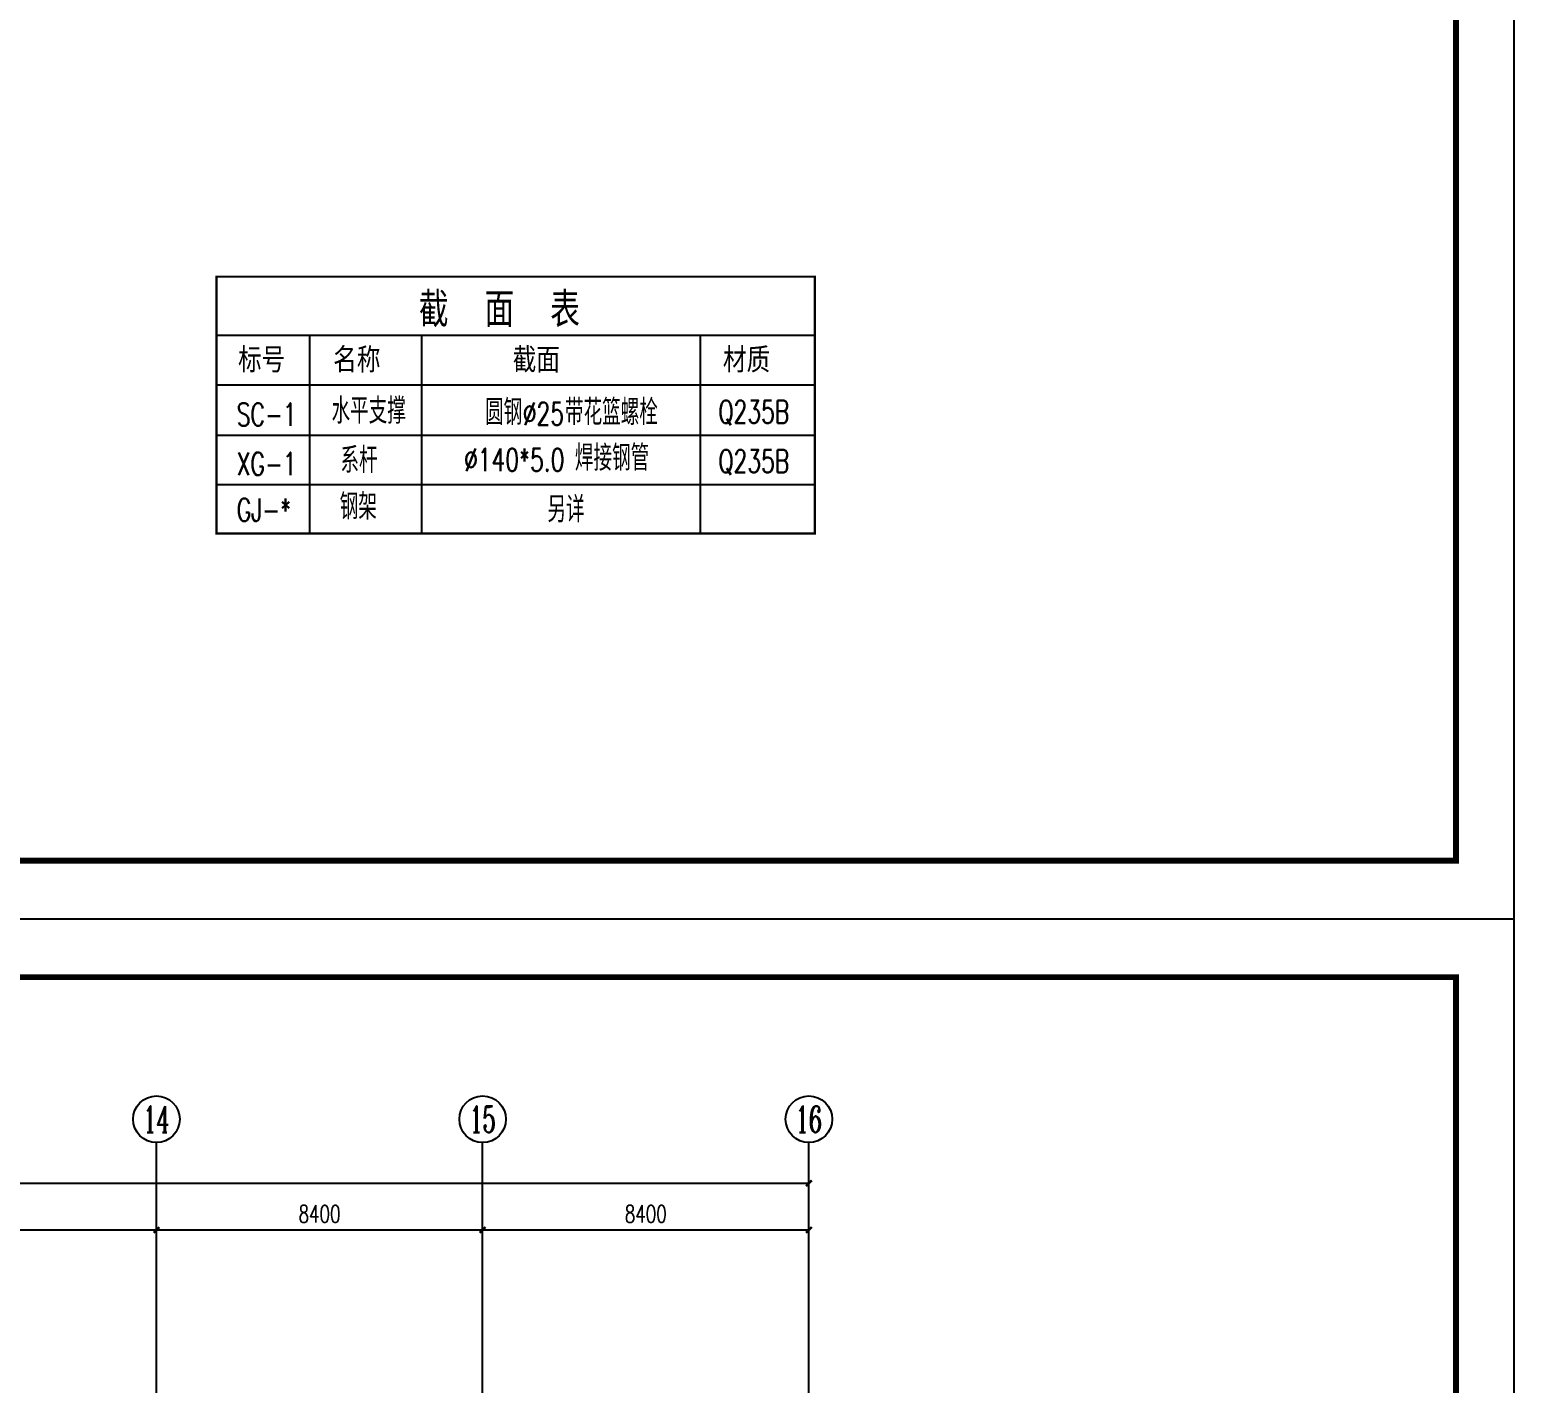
# Model space of a CAD drawing. Extents: x 712773 to 1022356, y -298958 to 209542.
# Drawn here: x 984128 to 1022356, y -158817 to -123958 of the extents above; entities that cross this region are included whole.
import ezdxf
from ezdxf.enums import TextEntityAlignment as Align

# ---------------------------------------------------------------- set-up
doc = ezdxf.new("R2010")
doc.units = 0
doc.header["$LTSCALE"] = 500
doc.header["$MEASUREMENT"] = 0
doc.linetypes.add('DOTE', pattern=[2.42, 2, -0.2, 0.02, -0.2])
doc.layers.get('0').update_dxf_attribs({"linetype": 'CONTINUOUS'})
doc.layers.get('DEFPOINTS').update_dxf_attribs({"linetype": 'CONTINUOUS'})
for name, color, linetype in [('510', 253, 'CONTINUOUS'), ('AXIS', 3, 'CONTINUOUS'), ('AXIS_TEXT', 7, 'CONTINUOUS'), ('DOTE', 1, 'DOTE'), ('T-TK', 157, 'CONTINUOUS'), ('照明平面标注层', 111, 'CONTINUOUS')]:
    doc.layers.add(name, color=color, linetype=linetype)
doc.styles.add('_TCH_AXIS', font='COMPLEX', dxfattribs={"bigfont": 'GBCBIG'})
doc.styles.add('_TCH_DIM', font='SIMPLEX', dxfattribs={"bigfont": 'GBCBIG'})
doc.styles.add('_TCH_DIM_T3', font='SIMPLEX', dxfattribs={"width": 0.705882, "bigfont": 'GBCBIG'})
doc.styles.add('COMPLEX', font='COMPLEX')
doc.styles.add('TSSD_Rein', font='tssdeng.shx', dxfattribs={"width": 0.7, "bigfont": 'hztxt.shx'})
doc.dimstyles.new('_TCH_ARCH&&150', dxfattribs={"dimtxt": 446.25, "dimasz": 150, "dimexe": 375, "dimexo": 450, "dimgap": 189.375, "dimtad": 1, "dimdec": 0, "dimzin": 0, "dimdsep": 46, "dimtxsty": '_TCH_DIM_T3', "dimblk": 'ARCHTICK', "dimcen": 0.09, "dimclrt": 7, "dimazin": 2, "dimtfac": 1, "dimtdec": 0, "dimtix": 1, "dimtmove": 2, "dimatfit": 3, "dimfxl": 0, "dimtolj": 1, "dimtzin": 0, "dimarcsym": 0})

# ---------------------------------------------------------------- blocks, each defined once
blk = doc.blocks.new('A1E图框')
at = {"layer": 'T-TK'}
for p, q in [((34800, -24700), (118900, -24700)), ((118900, -84100), (118900, -24700)), ((34800, -84100), (118900, -84100))]:
    blk.add_line(p, q, dxfattribs=at)
at = {"layer": 'T-TK', "const_width": 100}
blk.add_lwpolyline([(37300, -83100), (117900, -83100), (117900, -25700), (37300, -25700)], close=True, dxfattribs=at)
blk = doc.blocks.new('_ArchTick')
at = {"color": 0, "linetype": 'ByBlock', "const_width": 0.4}
blk.add_lwpolyline([(-0.5, -0.5), (0.5, 0.5)], dxfattribs=at)
blk = doc.blocks.new('*D486')
at = {"layer": 'AXIS', "color": 0, "lineweight": -2, "transparency": 16777216}
for p, q in [((928591, -158167), (928591, -153292)), ((1004191, -158167), (1004191, -153292)), ((928591, -153667), (1004191, -153667))]:
    blk.add_line(p, q, dxfattribs=at)
at = {"layer": 'DEFPOINTS', "color": 0, "transparency": 16777216}
for p in [(1004191, -153667), (928591, -158617), (1004191, -158617)]:
    blk.add_point(p, dxfattribs=at)
at = {"layer": 'AXIS', "color": 0, "lineweight": -2, "transparency": 16777216, "xscale": 150, "yscale": 150, "zscale": 150, "rotation": 180}
blk.add_blockref('_ArchTick', (928591, -153667), dxfattribs=at)
at = {"layer": 'AXIS', "color": 0, "lineweight": -2, "transparency": 16777216, "xscale": 150, "yscale": 150, "zscale": 150}
blk.add_blockref('_ArchTick', (1004191, -153667), dxfattribs=at)
at = {"layer": 'AXIS', "color": 7, "transparency": 16777216, "insert": (966391, -153255), "char_height": 446.2, "attachment_point": 5, "style": '_TCH_DIM_T3'}
blk.add_mtext('\\A1;75600', dxfattribs=at)
blk = doc.blocks.new('*D494')
at = {"layer": 'AXIS', "color": 0, "lineweight": -2, "transparency": 16777216}
for p, q in [((978991, -158167), (978991, -154492)), ((987391, -158167), (987391, -154492)), ((978991, -154867), (987391, -154867))]:
    blk.add_line(p, q, dxfattribs=at)
at = {"layer": 'DEFPOINTS', "color": 0, "transparency": 16777216}
for p in [(987391, -154867), (978991, -158617), (987391, -158617)]:
    blk.add_point(p, dxfattribs=at)
at = {"layer": 'AXIS', "color": 0, "lineweight": -2, "transparency": 16777216, "xscale": 150, "yscale": 150, "zscale": 150, "rotation": 180}
blk.add_blockref('_ArchTick', (978991, -154867), dxfattribs=at)
at = {"layer": 'AXIS', "color": 0, "lineweight": -2, "transparency": 16777216, "xscale": 150, "yscale": 150, "zscale": 150}
blk.add_blockref('_ArchTick', (987391, -154867), dxfattribs=at)
at = {"layer": 'AXIS', "color": 7, "transparency": 16777216, "insert": (983191, -154455), "char_height": 446.2, "attachment_point": 5, "style": '_TCH_DIM_T3'}
blk.add_mtext('\\A1;8400', dxfattribs=at)
blk = doc.blocks.new('*D495')
at = {"layer": 'AXIS', "color": 0, "lineweight": -2, "transparency": 16777216}
for p, q in [((987391, -158167), (987391, -154492)), ((995791, -158167), (995791, -154492)), ((987391, -154867), (995791, -154867))]:
    blk.add_line(p, q, dxfattribs=at)
at = {"layer": 'DEFPOINTS', "color": 0, "transparency": 16777216}
for p in [(995791, -154867), (987391, -158617), (995791, -158617)]:
    blk.add_point(p, dxfattribs=at)
at = {"layer": 'AXIS', "color": 0, "lineweight": -2, "transparency": 16777216, "xscale": 150, "yscale": 150, "zscale": 150, "rotation": 180}
blk.add_blockref('_ArchTick', (987391, -154867), dxfattribs=at)
at = {"layer": 'AXIS', "color": 0, "lineweight": -2, "transparency": 16777216, "xscale": 150, "yscale": 150, "zscale": 150}
blk.add_blockref('_ArchTick', (995791, -154867), dxfattribs=at)
at = {"layer": 'AXIS', "color": 7, "transparency": 16777216, "insert": (991591, -154455), "char_height": 446.2, "attachment_point": 5, "style": '_TCH_DIM_T3'}
blk.add_mtext('\\A1;8400', dxfattribs=at)
blk = doc.blocks.new('*D496')
at = {"layer": 'AXIS', "color": 0, "lineweight": -2, "transparency": 16777216}
for p, q in [((995791, -158167), (995791, -154492)), ((1004191, -158167), (1004191, -154492)), ((995791, -154867), (1004191, -154867))]:
    blk.add_line(p, q, dxfattribs=at)
at = {"layer": 'DEFPOINTS', "color": 0, "transparency": 16777216}
for p in [(1004191, -154867), (995791, -158617), (1004191, -158617)]:
    blk.add_point(p, dxfattribs=at)
at = {"layer": 'AXIS', "color": 0, "lineweight": -2, "transparency": 16777216, "xscale": 150, "yscale": 150, "zscale": 150, "rotation": 180}
blk.add_blockref('_ArchTick', (995791, -154867), dxfattribs=at)
at = {"layer": 'AXIS', "color": 0, "lineweight": -2, "transparency": 16777216, "xscale": 150, "yscale": 150, "zscale": 150}
blk.add_blockref('_ArchTick', (1004191, -154867), dxfattribs=at)
at = {"layer": 'AXIS', "color": 7, "transparency": 16777216, "insert": (999991, -154455), "char_height": 446.2, "attachment_point": 5, "style": '_TCH_DIM_T3'}
blk.add_mtext('\\A1;8400', dxfattribs=at)
blk = doc.blocks.new('_AXISO')
blk.add_circle((0, 0), 0.5)
at = {"layer": 'AXIS_TEXT', "style": 'COMPLEX', "width": 1.302083}
blk.add_attdef('A', text='', height=0.56, dxfattribs=at).set_placement((-0.25, -0.28), (0.25, -0.28), align=Align.FIT)

msp = doc.modelspace()

# ---------------------------------------------------------------- linework, layer by layer
at = {"layer": '510'}
for p, q in [((988940.8, -131824.7), (1004343.2, -131824.7)), ((991333.4, -131824.7), (991333.4, -133108.2)), ((994214, -131824.7), (994214, -133108.2)), ((1001395.5, -131824.7), (1001395.5, -133108.2)), ((1004343.2, -131824.7), (1004343.2, -133108.2)), ((988940.8, -133108.2), (1004343.2, -133108.2)), ((988940.8, -133108.2), (1004343.2, -133108.2)), ((991333.4, -133108.2), (991333.4, -136930)), ((994214, -133108.2), (994214, -136930)), ((1001395.5, -133108.2), (1001395.5, -136930)), ((988940.8, -134403.3), (1004343.2, -134403.3)), ((988940.8, -135669.5), (1004343.2, -135669.5)), ((988940.8, -135669.5), (1004343.2, -135669.5)), ((988940.8, -135669.5), (1004343.2, -135669.5)), ((988940.8, -135669.5), (1004343.2, -135669.5)), ((988940.8, -135669.5), (1004343.2, -135669.5)), ((988940.8, -135669.5), (1004343.2, -135669.5)), ((988940.8, -135669.5), (1004343.2, -135669.5)), ((988940.8, -135669.5), (1004343.2, -135669.5)), ((988940.8, -135669.5), (1004343.2, -135669.5)), ((988940.8, -135669.5), (1004343.2, -135669.5)), ((988940.8, -135669.5), (1004343.2, -135669.5))]:
    msp.add_line(p, q, dxfattribs=at)
msp.add_lwpolyline([(1004343.2, -136930, 0, 0, 0), (1004343.2, -133108.2, 57.8, 57.8, 0), (1004343.2, -136930, 57.8, 57.8, 0), (988940.8, -136930, 57.8, 57.8, 0), (988940.8, -133108.2, 57.8, 57.8, 0), (988940.8, -130319.5, 57.8, 57.8, 0), (1004343.2, -130319.5, 57.8, 57.8, 0), (1004343.2, -133108.2, 0, 0, 0)], format="xyseb", dxfattribs=at)
at = {"layer": 'AXIS'}
for p, q in [((987391.1, -158617), (987391.1, -152617)), ((995791.1, -158617), (995791.1, -152617)), ((1004191.1, -158617), (1004191.1, -152617))]:
    msp.add_line(p, q, dxfattribs=at)
at = {"layer": 'DOTE'}
for p, q in [((987391.1, -199417), (987391.1, -158617)), ((995791.1, -199417), (995791.1, -158617)), ((1004191.1, -199417), (1004191.1, -158617))]:
    msp.add_line(p, q, dxfattribs=at)

# ---------------------------------------------------------------- block references
at = {"layer": 'AXIS'}
ref = msp.add_blockref('_AXISO', (987391.1, -152017), dxfattribs=dict(at, xscale=1200, yscale=1200, zscale=1200))
ref.add_attrib('A', '14', dxfattribs={"layer": 'AXIS_TEXT', "height": 678.82, "style": '_TCH_AXIS', "width": 0.846774}).set_placement((987051.7, -152356.4), (987730.5, -152356.4), align=Align.FIT)
ref = msp.add_blockref('_AXISO', (995791.1, -152017), dxfattribs=dict(at, xscale=1200, yscale=1200, zscale=1200))
ref.add_attrib('A', '15', dxfattribs={"layer": 'AXIS_TEXT', "height": 678.82, "style": '_TCH_AXIS', "width": 0.905172}).set_placement((995451.7, -152356.4), (996130.5, -152356.4), align=Align.FIT)
ref = msp.add_blockref('_AXISO', (1004191.1, -152017), dxfattribs=dict(at, xscale=1200, yscale=1200, zscale=1200))
ref.add_attrib('A', '16', dxfattribs={"layer": 'AXIS_TEXT', "height": 678.82, "style": '_TCH_AXIS', "width": 0.905172}).set_placement((1003851.7, -152356.4), (1004530.5, -152356.4), align=Align.FIT)
at = {"layer": '照明平面标注层', "xscale": 1.5, "yscale": 1.5, "zscale": 1.5}
for p in [(844005.8, -20707.5), (844005.8, -109807.5)]:
    msp.add_blockref('A1E图框', p, dxfattribs=at)

# ---------------------------------------------------------------- texts
at = {"layer": '510', "style": 'TSSD_Rein'}
for s, height, width, p, p2 in [('截  面  表', 898.46, 0.937519, (994148.1, -131618.8), (998293.4, -131618.8)), ('标号', 641.76, 0.989331, (989493.9, -132787.3), (990703.7, -132787.3)), ('名称', 641.76, 0.984898, (991942.1, -132787.3), (993161.5, -132787.3)), ('截面', 641.76, 1.001245, (996562.8, -132787.3), (997782.1, -132787.3)), ('材质', 641.76, 1.001245, (1001977.7, -132787.3), (1003197, -132787.3))]:
    msp.add_text(s, height=height, dxfattribs=dict(at, width=width)).set_placement(p, p2, align=Align.FIT)
at = {"layer": '510', "style": '_TCH_DIM'}
for s, p in [('水平支撑', (991900.8, -134105.1)), ('圆钢', (995853.3, -134140.9)), ('带花篮螺栓', (997911.2, -134140.9)), ('系杆', (992129.8, -135377.1)), ('钢架', (992110.8, -136571.9)), ('另详', (997459.2, -136644.6))]:
    msp.add_text(s, height=664.19, dxfattribs=at).set_placement(p)
at = {"layer": '510', "style": '_TCH_DIM', "width": 0.705882}
for s, p in [('SC-1', (989460.4, -134158.5)), ('%%C25', (996824.2, -134140.9)), ('Q235B', (1001862.4, -134090.4)), ('XG-1', (989458.8, -135430.5)), ('Q235B', (1001862.4, -135362.4)), ('GJ-*', (989460.4, -136616.9))]:
    msp.add_text(s, height=585.32, dxfattribs=at).set_placement(p)
at = {"layer": '510', "color": 1, "style": '_TCH_DIM', "width": 0.705882}
msp.add_text('%%C140*5.0', height=585.32, dxfattribs=at).set_placement((995311.1, -135328.4))
at = {"layer": '510', "color": 1, "style": '_TCH_DIM'}
msp.add_text('焊接钢管', height=664.19, dxfattribs=at).set_placement((998166.9, -135317.3))

# ---------------------------------------------------------------- dimensions: what is measured, and where the dimension line sits
at = {"layer": 'AXIS'}
for p1, p2, distance, picture, middle in [((928591.1, -158617), (1004191.1, -158617), 4950, '*D486', (966391.1, -153254.5)), ((978991.1, -158617), (987391.1, -158617), 3750, '*D494', (983191.1, -154454.5)), ((987391.1, -158617), (995791.1, -158617), 3750, '*D495', (991591.1, -154454.5)), ((995791.1, -158617), (1004191.1, -158617), 3750, '*D496', (999991.1, -154454.5))]:
    dim = msp.add_aligned_dim(p1=p1, p2=p2, distance=distance, dimstyle='_TCH_ARCH&&150', dxfattribs=at)
    dim.commit()
    dim.dimension.update_dxf_attribs({"geometry": picture, "text_midpoint": middle})

doc.saveas('drawing.dxf')
